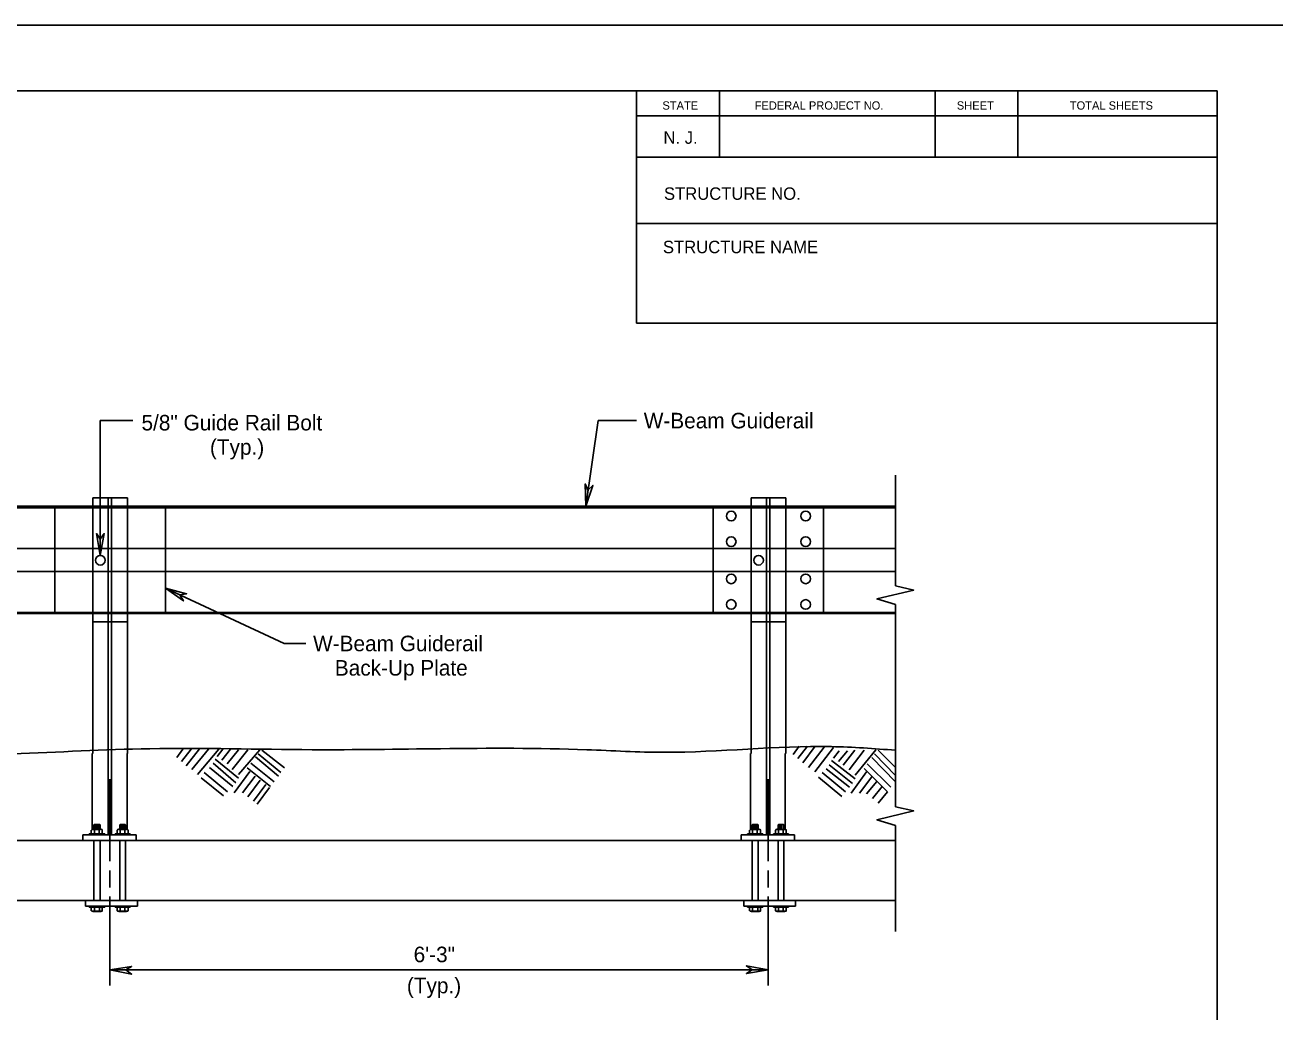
# Model space of a CAD drawing. Extents: x 499999.87 to 500002.82, y 499999.95 to 500001.79.
# Drawn here: x 500002.029 to 500002.825, y 500001.167 to 500001.792 of the extents above; entities that cross this region are included whole.
import ezdxf

# ---------------------------------------------------------------- set-up
doc = ezdxf.new("R2010")
doc.units = 0
for name, color, linetype in [('1', 7, 'Continuous'), ('2', 7, 'Continuous'), ('3', 7, 'Continuous'), ('5', 7, 'Continuous')]:
    doc.layers.add(name, color=color, linetype=linetype)

msp = doc.modelspace()

# ---------------------------------------------------------------- linework, layer by layer
at = {"layer": '1'}
for p, q in [((499999.86647, 500001.79167), (500002.8248, 500001.79167)), ((500000.03314, 500001.75), (500002.78314, 500001.75)), ((500002.41568, 500001.75), (500002.41568, 500001.60302)), ((500002.78314, 500001.75), (500002.41568, 500001.75)), ((500002.46818, 500001.70801), (500002.46818, 500001.75)), ((500002.60466, 500001.70801), (500002.60466, 500001.75)), ((500002.65715, 500001.70801), (500002.65715, 500001.75)), ((500002.78314, 500000), (500002.78314, 500001.75)), ((500002.78314, 500000), (500002.78314, 500001.75)), ((500002.78314, 500001.60302), (500002.78314, 500001.75)), ((500002.78314, 500001.73425), (500002.41568, 500001.73425)), ((500002.41568, 500001.70801), (500002.78314, 500001.70801)), ((500002.41568, 500001.66601), (500002.78314, 500001.66601)), ((500002.41568, 500001.60302), (500002.78314, 500001.60302))]:
    msp.add_line(p, q, dxfattribs=at)
for points in [[(500002.38353, 500001.4872), (500002.38812, 500001.50033), (500002.38484, 500001.49738), (500002.3832, 500001.50131)], [(500002.07612, 500001.45604), (500002.07874, 500001.46982), (500002.07612, 500001.46621), (500002.07382, 500001.46982)], [(500002.11745, 500001.43537), (500002.12894, 500001.42717), (500002.12664, 500001.4311), (500002.13091, 500001.43176)], [(500002.08235, 500001.19357), (500002.09613, 500001.19094), (500002.09252, 500001.19357), (500002.09613, 500001.19587)], [(500002.49902, 500001.19357), (500002.48524, 500001.19619), (500002.48885, 500001.19357), (500002.48524, 500001.19127)]]:
    msp.add_lwpolyline(points, close=True, dxfattribs=at)
for points in [[(500002.57972, 500001.43668), (500002.59121, 500001.43406), (500002.56791, 500001.42848), (500002.57972, 500001.42487)], [(500002.57972, 500001.29692), (500002.59121, 500001.29429), (500002.56791, 500001.28871), (500002.57972, 500001.2851)]]:
    msp.add_lwpolyline(points, dxfattribs=at)
at = {"layer": '2'}
for p, q in [((500002.07612, 500001.54134), (500002.09678, 500001.54134)), ((500002.07612, 500001.54134), (500002.07612, 500001.45604)), ((500002.3914, 500001.54134), (500002.38353, 500001.4872)), ((500002.41568, 500001.54134), (500002.3914, 500001.54134)), ((500002.57972, 500001.43668), (500002.57972, 500001.50689)), ((500002.08136, 500001.49245), (500002.08136, 500001.2792)), ((500002.08333, 500001.49245), (500002.08333, 500001.2792)), ((500002.49803, 500001.49245), (500002.49803, 500001.2792)), ((500002.5, 500001.49245), (500002.5, 500001.2792)), ((500002.57972, 500001.4872), (500001.58465, 500001.4872)), ((500002.57972, 500001.48622), (500001.58465, 500001.48622)), ((500002.57972, 500001.4603), (500001.58465, 500001.4603)), ((500002.57972, 500001.44587), (500001.58465, 500001.44587)), ((500002.11745, 500001.43537), (500002.19259, 500001.40026)), ((500002.57972, 500001.41995), (500001.58465, 500001.41995)), ((500002.57972, 500001.41929), (500001.58465, 500001.41929)), ((500002.57972, 500001.29692), (500002.57972, 500001.42487)), ((500002.19259, 500001.40026), (500002.20636, 500001.40026)), ((500002.12861, 500001.33333), (500002.12467, 500001.32808)), ((500002.13386, 500001.33333), (500002.12762, 500001.32546)), ((500002.13911, 500001.33366), (500002.13058, 500001.32283)), ((500002.14469, 500001.33333), (500002.13419, 500001.32054)), ((500002.15125, 500001.33333), (500002.1378, 500001.31726)), ((500002.15387, 500001.33333), (500002.15026, 500001.32874)), ((500002.15879, 500001.33333), (500002.15322, 500001.32644)), ((500002.16371, 500001.33301), (500002.1565, 500001.32415)), ((500002.16962, 500001.33301), (500002.15978, 500001.32054)), ((500002.17717, 500001.33301), (500002.16371, 500001.31726)), ((500002.17848, 500001.33268), (500002.19291, 500001.32152)), ((500002.5187, 500001.3353), (500002.51476, 500001.33005)), ((500002.52395, 500001.3353), (500002.51772, 500001.32743)), ((500002.52887, 500001.3353), (500002.521, 500001.3248)), ((500002.53445, 500001.33465), (500002.52461, 500001.32185)), ((500002.54035, 500001.33432), (500002.52854, 500001.3189)), ((500002.54396, 500001.33235), (500002.54035, 500001.32776)), ((500002.54921, 500001.33235), (500002.54364, 500001.32546)), ((500002.55381, 500001.33268), (500002.54659, 500001.32316)), ((500002.55971, 500001.33268), (500002.5502, 500001.32021)), ((500002.56726, 500001.33301), (500002.55413, 500001.31693)), ((500002.56857, 500001.33268), (500002.57972, 500001.32185)), ((500002.14764, 500001.32448), (500002.16207, 500001.31201)), ((500002.14895, 500001.3271), (500002.16371, 500001.31496)), ((500002.17159, 500001.32448), (500002.18635, 500001.31266)), ((500002.17454, 500001.32841), (500002.18898, 500001.31627)), ((500002.17618, 500001.33038), (500002.19062, 500001.31857)), ((500002.53904, 500001.32612), (500002.55413, 500001.31463)), ((500002.56168, 500001.32415), (500002.57677, 500001.30938)), ((500002.56463, 500001.32808), (500002.57972, 500001.31266)), ((500002.56627, 500001.33038), (500002.57972, 500001.3166)), ((500002.14206, 500001.31857), (500002.15682, 500001.30643)), ((500002.14534, 500001.32185), (500002.1601, 500001.30971)), ((500002.17093, 500001.31923), (500002.16109, 500001.30577)), ((500002.17421, 500001.31627), (500002.16634, 500001.30577)), ((500002.16929, 500001.32152), (500002.18406, 500001.30971)), ((500002.53314, 500001.31857), (500002.5479, 500001.30643)), ((500002.53576, 500001.32087), (500002.55052, 500001.30938)), ((500002.53773, 500001.32349), (500002.55249, 500001.31168)), ((500002.56135, 500001.3189), (500002.55151, 500001.30545)), ((500002.56463, 500001.31594), (500002.55676, 500001.30545)), ((500002.55971, 500001.32119), (500002.57448, 500001.30643)), ((500002.08235, 500001.26247), (500002.08235, 500001.3143)), ((500002.14009, 500001.31529), (500002.1542, 500001.30381)), ((500002.17749, 500001.31365), (500002.16962, 500001.30315)), ((500002.1811, 500001.31102), (500002.17323, 500001.30052)), ((500002.1834, 500001.30906), (500002.17552, 500001.29856)), ((500002.49902, 500001.26247), (500002.49902, 500001.3143)), ((500002.53084, 500001.31562), (500002.5456, 500001.30348)), ((500002.56791, 500001.31299), (500002.56135, 500001.30512)), ((500002.57119, 500001.30971), (500002.56496, 500001.30217)), ((500002.57448, 500001.30643), (500002.56857, 500001.29921)), ((500002.07251, 500001.28576), (500002.07218, 500001.28543)), ((500002.07218, 500001.28543), (500002.07218, 500001.28248)), ((500002.07251, 500001.28576), (500002.07415, 500001.28576)), ((500002.07283, 500001.28543), (500002.07546, 500001.28543)), ((500002.07283, 500001.2851), (500002.07546, 500001.2851)), ((500002.07283, 500001.28478), (500002.07546, 500001.28478)), ((500002.07283, 500001.28445), (500002.07546, 500001.28445)), ((500002.07283, 500001.28412), (500002.07546, 500001.28412)), ((500002.07415, 500001.28576), (500002.07579, 500001.28576)), ((500002.07579, 500001.28576), (500002.07612, 500001.28543)), ((500002.07612, 500001.28543), (500002.07612, 500001.28248)), ((500002.08891, 500001.28576), (500002.08858, 500001.28543)), ((500002.08858, 500001.28543), (500002.08858, 500001.28248)), ((500002.08891, 500001.28576), (500002.09022, 500001.28576)), ((500002.08891, 500001.28543), (500002.09154, 500001.28543)), ((500002.08891, 500001.2851), (500002.09154, 500001.2851)), ((500002.08891, 500001.28478), (500002.09154, 500001.28478)), ((500002.08891, 500001.28445), (500002.09154, 500001.28445)), ((500002.08891, 500001.28412), (500002.09154, 500001.28412)), ((500002.09022, 500001.28576), (500002.09186, 500001.28576)), ((500002.09186, 500001.28576), (500002.09219, 500001.28543)), ((500002.09219, 500001.28543), (500002.09219, 500001.28248)), ((500002.48917, 500001.28576), (500002.48885, 500001.28543)), ((500002.48885, 500001.28543), (500002.48885, 500001.28248)), ((500002.48917, 500001.28576), (500002.49081, 500001.28576)), ((500002.4895, 500001.28543), (500002.49213, 500001.28543)), ((500002.4895, 500001.2851), (500002.49213, 500001.2851)), ((500002.4895, 500001.28478), (500002.49213, 500001.28478)), ((500002.4895, 500001.28445), (500002.49213, 500001.28445)), ((500002.4895, 500001.28412), (500002.49213, 500001.28412)), ((500002.49081, 500001.28576), (500002.49245, 500001.28576)), ((500002.49245, 500001.28576), (500002.49278, 500001.28543)), ((500002.49278, 500001.28543), (500002.49278, 500001.28248)), ((500002.50558, 500001.28576), (500002.50525, 500001.28543)), ((500002.50525, 500001.28543), (500002.50525, 500001.28248)), ((500002.50558, 500001.28576), (500002.50689, 500001.28576)), ((500002.50558, 500001.28543), (500002.5082, 500001.28543)), ((500002.50558, 500001.2851), (500002.5082, 500001.2851)), ((500002.50558, 500001.28478), (500002.5082, 500001.28478)), ((500002.50558, 500001.28445), (500002.5082, 500001.28445)), ((500002.50558, 500001.28412), (500002.5082, 500001.28412)), ((500002.50689, 500001.28576), (500002.50853, 500001.28576)), ((500002.50853, 500001.28576), (500002.50886, 500001.28543)), ((500002.50886, 500001.28543), (500002.50886, 500001.28248)), ((500002.57972, 500001.21785), (500002.57972, 500001.2851)), ((500002.06529, 500001.2792), (500002.09908, 500001.2792)), ((500002.06529, 500001.2792), (500002.06529, 500001.27559)), ((500002.06923, 500001.27986), (500002.07907, 500001.27986)), ((500002.06923, 500001.2792), (500002.06923, 500001.27986)), ((500002.07054, 500001.27986), (500002.07054, 500001.28215)), ((500002.07152, 500001.28248), (500002.07644, 500001.28248)), ((500002.07251, 500001.27986), (500002.07251, 500001.28215)), ((500002.07283, 500001.28346), (500002.07546, 500001.28346)), ((500002.07316, 500001.28314), (500002.07546, 500001.28314)), ((500002.07546, 500001.27986), (500002.07546, 500001.28215)), ((500002.07743, 500001.27986), (500002.07743, 500001.28215)), ((500002.07907, 500001.2792), (500002.07907, 500001.27986)), ((500002.08563, 500001.27986), (500002.09514, 500001.27986)), ((500002.08563, 500001.2792), (500002.08563, 500001.27986)), ((500002.08694, 500001.27986), (500002.08694, 500001.28215)), ((500002.08793, 500001.28248), (500002.09285, 500001.28248)), ((500002.08891, 500001.28346), (500002.09154, 500001.28346)), ((500002.08891, 500001.27986), (500002.08891, 500001.28215)), ((500002.08924, 500001.28314), (500002.09154, 500001.28314)), ((500002.09186, 500001.27986), (500002.09186, 500001.28215)), ((500002.09383, 500001.27986), (500002.09383, 500001.28215)), ((500002.09514, 500001.2792), (500002.09514, 500001.27986)), ((500002.09908, 500001.2792), (500002.09908, 500001.27559)), ((500002.48196, 500001.2792), (500002.51575, 500001.2792)), ((500002.48196, 500001.2792), (500002.48196, 500001.27559)), ((500002.48589, 500001.27986), (500002.49573, 500001.27986)), ((500002.48589, 500001.2792), (500002.48589, 500001.27986)), ((500002.4872, 500001.27986), (500002.4872, 500001.28215)), ((500002.48819, 500001.28248), (500002.49311, 500001.28248)), ((500002.48917, 500001.27986), (500002.48917, 500001.28215)), ((500002.4895, 500001.28346), (500002.49213, 500001.28346)), ((500002.48983, 500001.28314), (500002.49213, 500001.28314)), ((500002.49213, 500001.27986), (500002.49213, 500001.28215)), ((500002.49409, 500001.27986), (500002.49409, 500001.28215)), ((500002.49573, 500001.2792), (500002.49573, 500001.27986)), ((500002.5023, 500001.27986), (500002.51181, 500001.27986)), ((500002.5023, 500001.2792), (500002.5023, 500001.27986)), ((500002.50361, 500001.27986), (500002.50361, 500001.28215)), ((500002.50459, 500001.28248), (500002.50951, 500001.28248)), ((500002.50558, 500001.28346), (500002.5082, 500001.28346)), ((500002.50558, 500001.27986), (500002.50558, 500001.28215)), ((500002.50591, 500001.28314), (500002.5082, 500001.28314)), ((500002.50853, 500001.27986), (500002.50853, 500001.28215)), ((500002.5105, 500001.27986), (500002.5105, 500001.28215)), ((500002.51181, 500001.2792), (500002.51181, 500001.27986)), ((500002.51575, 500001.2792), (500002.51575, 500001.27559)), ((500002.57972, 500001.27559), (500001.58465, 500001.27559)), ((500002.07218, 500001.27559), (500002.07218, 500001.23753)), ((500002.07612, 500001.27559), (500002.07612, 500001.23753)), ((500002.08858, 500001.27559), (500002.08858, 500001.23753)), ((500002.09219, 500001.27559), (500002.09219, 500001.23753)), ((500002.48885, 500001.27559), (500002.48885, 500001.23753)), ((500002.49278, 500001.27559), (500002.49278, 500001.23753)), ((500002.50525, 500001.27559), (500002.50525, 500001.23753)), ((500002.50886, 500001.27559), (500002.50886, 500001.23753)), ((500002.08235, 500001.24573), (500002.08235, 500001.25656)), ((500002.49902, 500001.24573), (500002.49902, 500001.25656)), ((500002.57972, 500001.23753), (500001.58465, 500001.23753)), ((500002.06693, 500001.23753), (500002.06693, 500001.23392)), ((500002.08235, 500001.18373), (500002.08235, 500001.24016)), ((500002.09974, 500001.23753), (500002.09974, 500001.23392)), ((500002.4836, 500001.23753), (500002.4836, 500001.23392)), ((500002.49902, 500001.18373), (500002.49902, 500001.24016)), ((500002.5164, 500001.23753), (500002.5164, 500001.23392)), ((500002.06693, 500001.23392), (500002.09974, 500001.23392)), ((500002.06923, 500001.23392), (500002.06923, 500001.23327)), ((500002.07907, 500001.23327), (500002.06923, 500001.23327)), ((500002.07054, 500001.23327), (500002.07054, 500001.23097)), ((500002.07677, 500001.23064), (500002.07152, 500001.23064)), ((500002.07251, 500001.23327), (500002.07251, 500001.23097)), ((500002.07579, 500001.23327), (500002.07579, 500001.23097)), ((500002.07743, 500001.23327), (500002.07743, 500001.23097)), ((500002.07907, 500001.23392), (500002.07907, 500001.23327)), ((500002.08563, 500001.23392), (500002.08563, 500001.23327)), ((500002.09514, 500001.23327), (500002.08563, 500001.23327)), ((500002.08694, 500001.23327), (500002.08694, 500001.23097)), ((500002.09285, 500001.23064), (500002.08793, 500001.23064)), ((500002.08891, 500001.23327), (500002.08891, 500001.23097)), ((500002.09186, 500001.23327), (500002.09186, 500001.23097)), ((500002.09383, 500001.23327), (500002.09383, 500001.23097)), ((500002.09514, 500001.23392), (500002.09514, 500001.23327)), ((500002.4836, 500001.23392), (500002.5164, 500001.23392)), ((500002.48589, 500001.23392), (500002.48589, 500001.23327)), ((500002.49573, 500001.23327), (500002.48589, 500001.23327)), ((500002.4872, 500001.23327), (500002.4872, 500001.23097)), ((500002.49344, 500001.23064), (500002.48819, 500001.23064)), ((500002.48917, 500001.23327), (500002.48917, 500001.23097)), ((500002.49245, 500001.23327), (500002.49245, 500001.23097)), ((500002.49409, 500001.23327), (500002.49409, 500001.23097)), ((500002.49573, 500001.23392), (500002.49573, 500001.23327)), ((500002.5023, 500001.23392), (500002.5023, 500001.23327)), ((500002.51181, 500001.23327), (500002.5023, 500001.23327)), ((500002.50361, 500001.23327), (500002.50361, 500001.23097)), ((500002.50951, 500001.23064), (500002.50459, 500001.23064)), ((500002.50558, 500001.23327), (500002.50558, 500001.23097)), ((500002.50853, 500001.23327), (500002.50853, 500001.23097)), ((500002.5105, 500001.23327), (500002.5105, 500001.23097)), ((500002.51181, 500001.23392), (500002.51181, 500001.23327)), ((500002.08235, 500001.19357), (500002.49902, 500001.19357))]:
    msp.add_line(p, q, dxfattribs=at)
for centre in [(500002.47563, 500001.48095), (500002.52276, 500001.48095), (500002.47563, 500001.46474), (500002.52276, 500001.46474), (500002.07628, 500001.45295), (500002.49294, 500001.45295), (500002.47563, 500001.44115), (500002.52276, 500001.44115), (500002.47563, 500001.42493), (500002.52276, 500001.42493)]:
    msp.add_circle(centre, 0.00306, dxfattribs=at)
for centre, radius, start, end in [((500002.07164, 500001.28113), 0.00149, 48.6091, 131.3909), ((500002.07415, 500001.27929), 0.00333, 62.69916, 117.30084), ((500002.07666, 500001.28113), 0.00149, 48.6091, 131.3909), ((500002.08789, 500001.28113), 0.00149, 48.6091, 131.3909), ((500002.0904, 500001.27929), 0.00333, 62.69916, 117.30084), ((500002.09291, 500001.28113), 0.00149, 48.6091, 131.3909), ((500002.4883, 500001.28113), 0.00149, 48.6091, 131.3909), ((500002.49081, 500001.27929), 0.00333, 62.69916, 117.30084), ((500002.49332, 500001.28113), 0.00149, 48.6091, 131.3909), ((500002.50455, 500001.28113), 0.00149, 48.6091, 131.3909), ((500002.50706, 500001.27929), 0.00333, 62.69916, 117.30084), ((500002.50957, 500001.28113), 0.00149, 48.6091, 131.3909), ((500002.07164, 500001.23221), 0.00149, 228.6091, 311.3909), ((500002.07417, 500001.23406), 0.00333, 242.69916, 297.30084), ((500002.07668, 500001.23221), 0.00149, 228.6091, 311.3909), ((500002.08789, 500001.23221), 0.00149, 228.6091, 311.3909), ((500002.09042, 500001.23406), 0.00333, 242.69916, 297.30084), ((500002.09293, 500001.23221), 0.00149, 228.6091, 311.3909), ((500002.4883, 500001.23221), 0.00149, 228.6091, 311.3909), ((500002.49083, 500001.23406), 0.00333, 242.69916, 297.30084), ((500002.49334, 500001.23221), 0.00149, 228.6091, 311.3909), ((500002.50455, 500001.23221), 0.00149, 228.6091, 311.3909), ((500002.50709, 500001.23406), 0.00333, 242.69916, 297.30084), ((500002.5096, 500001.23221), 0.00149, 228.6091, 311.3909)]:
    msp.add_arc(centre, radius, start, end, dxfattribs=at)
msp.add_spline([(500001.58465, 500001.33136), (500001.5876, 500001.33136), (500001.61909, 500001.33071), (500001.6601, 500001.33071), (500001.71686, 500001.33136), (500001.80774, 500001.33235), (500001.85761, 500001.33071), (500001.96096, 500001.32907), (500002.02067, 500001.33038), (500002.10761, 500001.33366), (500002.2103, 500001.33301), (500002.29167, 500001.33366), (500002.38419, 500001.33301), (500002.43307, 500001.33136), (500002.53904, 500001.33497), (500002.57972, 500001.33268)], degree=3, dxfattribs=at)
at = {"layer": '3'}
for p, q in [((500002.07152, 500001.4872), (500002.07152, 500001.49245)), ((500002.0935, 500001.4872), (500002.0935, 500001.49245)), ((500002.48819, 500001.4872), (500002.48819, 500001.49245)), ((500002.51017, 500001.4872), (500002.51017, 500001.49245)), ((500002.04757, 500001.41929), (500002.04757, 500001.4872)), ((500002.07152, 500001.41929), (500002.07152, 500001.4872)), ((500002.0935, 500001.41995), (500002.0935, 500001.4872)), ((500002.11745, 500001.4872), (500002.11745, 500001.41995)), ((500002.46424, 500001.41929), (500002.46424, 500001.4872)), ((500002.48819, 500001.41929), (500002.48819, 500001.4872)), ((500002.51017, 500001.41995), (500002.51017, 500001.4872)), ((500002.53412, 500001.4872), (500002.53412, 500001.41995)), ((500002.07152, 500001.33071), (500002.07152, 500001.41929)), ((500002.0935, 500001.33071), (500002.0935, 500001.41929)), ((500002.48819, 500001.33071), (500002.48819, 500001.41929)), ((500002.51017, 500001.33071), (500002.51017, 500001.41929)), ((500002.07119, 500001.28248), (500002.07119, 500001.33071)), ((500002.09318, 500001.28248), (500002.09318, 500001.33071)), ((500002.48786, 500001.28248), (500002.48786, 500001.33071)), ((500002.50984, 500001.28248), (500002.50984, 500001.33071))]:
    msp.add_line(p, q, dxfattribs=at)
at = {"layer": '5'}
for p, q in [((500002.07152, 500001.49245), (500002.0935, 500001.49245)), ((500002.48819, 500001.49245), (500002.51017, 500001.49245)), ((500002.07152, 500001.41404), (500002.0935, 500001.41404)), ((500002.48819, 500001.41404), (500002.51017, 500001.41404))]:
    msp.add_line(p, q, dxfattribs=at)

# ---------------------------------------------------------------- texts
at = {"layer": '1'}
for s, p in [('STATE', (500002.43209, 500001.73819)), ('FEDERAL PROJECT NO.', (500002.49049, 500001.73819)), ('SHEET', (500002.61844, 500001.73819)), ('TOTAL SHEETS', (500002.68996, 500001.73819))]:
    msp.add_text(s, height=0.005248, dxfattribs=at).set_placement(p)
at = {"layer": '2'}
for s, height, p in [('N. J.', 0.007874, (500002.43274, 500001.71654)), ('STRUCTURE NO.', 0.007874, (500002.43307, 500001.6811)), ('STRUCTURE NAME', 0.007874, (500002.43241, 500001.64731)), ('W-Beam Guiderail', 0.0098425, (500002.42028, 500001.53642)), ('5/8" Guide Rail Bolt', 0.0098425, (500002.10236, 500001.5351)), ('(Typ.)', 0.009843, (500002.14567, 500001.51969)), ('W-Beam Guiderail', 0.0098425, (500002.21096, 500001.39534)), ('Back-Up Plate', 0.0098425, (500002.22474, 500001.37992)), ('6\'-3"', 0.009843, (500002.27461, 500001.19849)), ('(Typ.)', 0.009843, (500002.27034, 500001.17881))]:
    msp.add_text(s, height=height, dxfattribs=at).set_placement(p)

doc.saveas('drawing.dxf')
